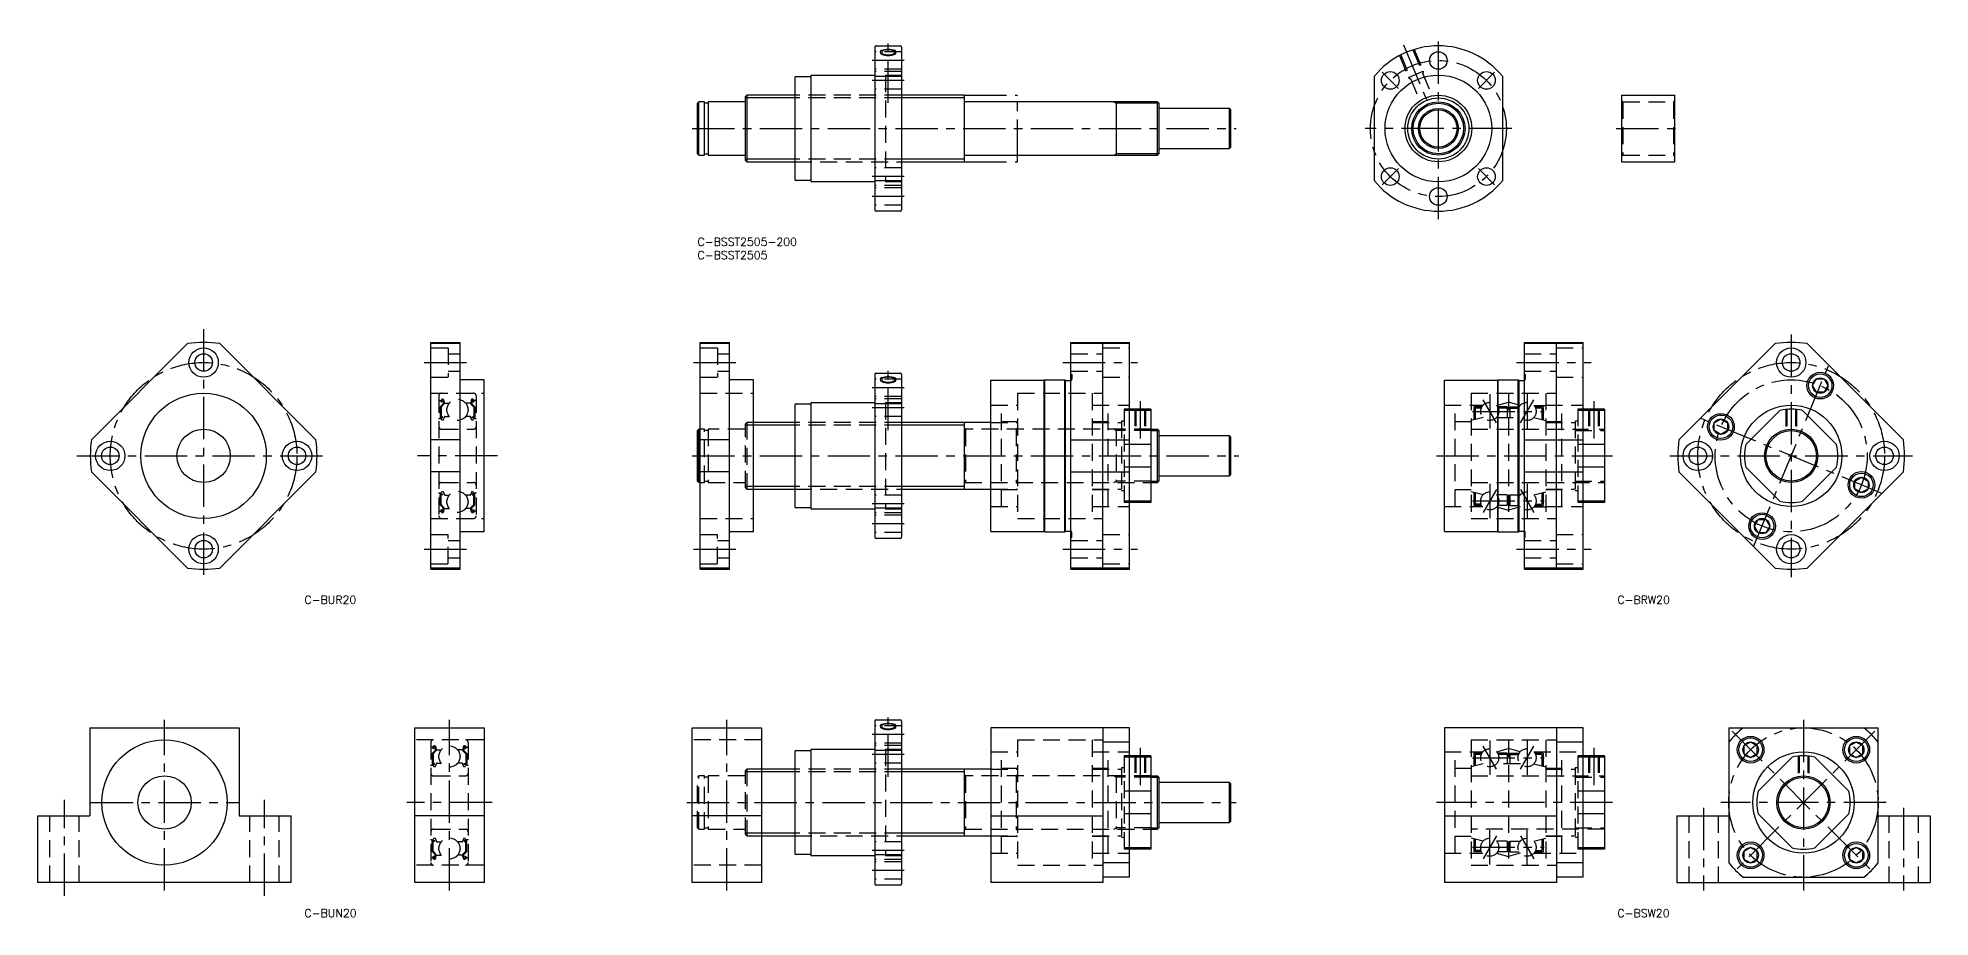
# Model space of a CAD drawing. Extents: x -247 to 462, y -255 to 75.
import ezdxf

# ---------------------------------------------------------------- set-up
doc = ezdxf.new("R2010")
doc.units = 0
doc.header["$LTSCALE"] = 0.5
for name, pattern in [('CENTER', [50.8, 31.75, -6.35, 6.35, -6.35]), ('DASHED', [19.05, 12.7, -6.35]), ('PHANTOM', [63.5, 31.75, -6.35, 6.35, -6.35, 6.35, -6.35])]:
    doc.linetypes.add(name, pattern=pattern)
for name, color, linetype in [('MSM_CENTER', 1, 'CENTER'), ('MSM_CONTINUOUS', 7, 'CONTINUOUS'), ('MSM_DASHED', 4, 'DASHED'), ('MSM_IMAGINARY', 6, 'PHANTOM'), ('MSM_NARROW', 5, 'CONTINUOUS'), ('MSM_PART_NUMBER', 7, 'CONTINUOUS')]:
    doc.layers.add(name, color=color, linetype=linetype)
doc.styles.get("Standard").update_dxf_attribs({"font": 'txt.shx', "height": 3, "bigfont": 'bigfont.shx'})

# ---------------------------------------------------------------- blocks, each defined once
blk = doc.blocks.new('*U49')
at = {"layer": 'MSM_PART_NUMBER'}
blk.add_text('C-BSST2505-200', height=3, dxfattribs=at).set_placement((0, -3))
blk = doc.blocks.new('*U50')
at = {"layer": 'MSM_PART_NUMBER'}
blk.add_text('C-BSST2505', height=3, dxfattribs=at).set_placement((0, -8))
blk = doc.blocks.new('*U51')
at = {"layer": 'MSM_PART_NUMBER'}
blk.add_text('C-BUR20', height=3, dxfattribs=at).set_placement((-147.36, -137.26))
blk = doc.blocks.new('*U52')
at = {"layer": 'MSM_PART_NUMBER'}
blk.add_text('C-BUN20', height=3, dxfattribs=at).set_placement((-147.36, -254.76))
blk = doc.blocks.new('*U53')
at = {"layer": 'MSM_PART_NUMBER'}
blk.add_text('C-BSW20', height=3, dxfattribs=at).set_placement((344.87, -254.76))
blk = doc.blocks.new('*U54')
at = {"layer": 'MSM_PART_NUMBER'}
blk.add_text('C-BRW20', height=3, dxfattribs=at).set_placement((344.87, -137.26))

msp = doc.modelspace()

# ---------------------------------------------------------------- linework, layer by layer
at = {"layer": 'MSM_CENTER'}
for p, q in [((71.5, 50.62), (71.5, 74)), ((264.74, 72.41), (273.73, 50.7)), ((277.75, 7), (277.75, 75)), ((77.5, 66.5), (65.5, 66.5)), ((77.5, 59.03), (65.5, 59.03)), ((262.76, 55.99), (256.68, 62.07)), ((298.82, 62.07), (292.74, 55.99)), ((-2, 41), (202, 41)), ((305.25, 41), (250.25, 41)), ((344.46, 41), (368.46, 41)), ((77.5, 22.97), (65.5, 22.97)), ((262.76, 26.01), (256.68, 19.93)), ((298.82, 19.93), (292.74, 26.01)), ((77.5, 15.5), (65.5, 15.5)), ((-185.16, -34.26), (-185.16, -129.26)), ((410.03, -36.26), (410.03, -127.26)), ((-102.5, -46.76), (-86.5, -46.76)), ((-1.5, -46.76), (14.5, -46.76)), ((71.5, -72.14), (71.5, -48.76)), ((137, -46.76), (165, -46.76)), ((307, -46.76), (335, -46.76)), ((396.06, -115.48), (423.99, -48.03)), ((77.5, -56.26), (65.5, -56.26)), ((77.5, -63.72), (65.5, -63.72)), ((166, -61.26), (166, -75.3)), ((299.5, -69.41), (294.5, -60.75)), ((297, -58.68), (297, -71.48)), ((308.5, -69.41), (313.5, -60.75)), ((311, -58.68), (311, -71.48)), ((336, -61.26), (336, -75.3)), ((290.6, -65.08), (317.4, -65.08)), ((443.75, -95.72), (376.3, -67.79)), ((-232.66, -81.76), (-137.66, -81.76)), ((-75, -81.76), (-105, -81.76)), ((-2, -81.76), (203, -81.76)), ((277, -81.76), (343, -81.76)), ((364.53, -81.76), (455.53, -81.76)), ((290.6, -98.68), (317.4, -98.68)), ((299.5, -94.35), (294.5, -103.01)), ((297, -92.28), (297, -105.08)), ((308.5, -94.35), (313.5, -103.01)), ((311, -92.28), (311, -105.08)), ((77.5, -99.79), (65.5, -99.79)), ((77.5, -107.26), (65.5, -107.26)), ((-102.5, -116.76), (-86.5, -116.76)), ((-1.5, -116.76), (14.5, -116.76)), ((137, -116.76), (165, -116.76)), ((307, -116.76), (335, -116.76)), ((-199.82, -244.76), (-199.82, -180.76)), ((-93, -244.76), (-93, -180.76)), ((11, -244.76), (11, -180.76)), ((71.5, -202.14), (71.5, -178.76)), ((414.63, -180.76), (414.63, -244.76)), ((77.5, -186.26), (65.5, -186.26)), ((166, -191.26), (166, -205.3)), ((299.5, -199.29), (294.5, -190.63)), ((297, -188.56), (297, -201.36)), ((308.5, -199.29), (313.5, -190.63)), ((311, -188.56), (311, -201.36)), ((336, -191.26), (336, -205.3)), ((387.89, -185.02), (441.37, -238.49)), ((441.37, -185.02), (387.89, -238.49)), ((77.5, -193.72), (65.5, -193.72)), ((290.6, -194.96), (317.4, -194.96)), ((-237.32, -246.76), (-237.32, -210.76)), ((-227.5, -211.76), (-172.15, -211.76)), ((-162.32, -246.76), (-162.32, -210.76)), ((-77, -211.76), (-109, -211.76)), ((-4, -211.76), (202, -211.76)), ((343, -211.76), (277, -211.76)), ((445.63, -211.76), (383.63, -211.76)), ((377.13, -213.76), (377.13, -244.76)), ((452.13, -213.76), (452.13, -244.76)), ((299.5, -224.23), (294.5, -232.89)), ((297, -234.96), (297, -222.16)), ((308.5, -224.23), (313.5, -232.89)), ((311, -234.96), (311, -222.16)), ((77.5, -229.79), (65.5, -229.79)), ((290.6, -228.56), (317.4, -228.56)), ((77.5, -237.26), (65.5, -237.26))]:
    msp.add_line(p, q, dxfattribs=at)
for centre, radius in [((277.75, 41), 25.5), ((-185.16, -81.76), 35), ((410.03, -81.76), 35), ((410.03, -81.76), 28.5), ((414.63, -211.76), 28)]:
    msp.add_circle(centre, radius, dxfattribs=at)
at = {"layer": 'MSM_CONTINUOUS'}
for p, q in [((66.5, 71.5), (66.5, 10.5)), ((67, 72), (76, 72)), ((76.5, 71.5), (76.5, 10.5)), ((36.5, 60), (36.5, 22)), ((37, 60.5), (42.5, 60.5)), ((42.5, 60.7), (42.5, 21.3)), ((42.8, 61), (66.5, 61)), ((66.5, 60.62), (76.5, 60.62)), ((253.75, 21.38), (253.75, 60.62)), ((301.75, 60.62), (301.75, 21.38)), ((0.5, 51), (0, 50.5)), ((0, 31.5), (0, 50.5)), ((2.65, 51), (0.5, 51)), ((0.5, 31), (0.5, 51)), ((2.65, 31), (2.65, 51)), ((4, 50.5), (2.65, 50.5)), ((17.7, 51), (4, 51)), ((4, 51), (4, 31)), ((18.5, 53.5), (18, 53)), ((18, 29), (18, 53)), ((18.5, 53.5), (18.5, 28.5)), ((36.5, 53.5), (18.5, 53.5)), ((100, 53.5), (76.5, 53.5)), ((100, 53.5), (100, 28.5)), ((172.5, 51), (100.3, 51)), ((157, 51), (157, 31)), ((173, 50.5), (172.5, 51)), ((172.5, 31), (172.5, 51)), ((173, 50.5), (173, 31.5)), ((346.46, 53.5), (346.46, 28.5)), ((346.46, 53.5), (366.46, 53.5)), ((366.46, 28.5), (366.46, 53.5)), ((199.5, 48.5), (173, 48.5)), ((200, 48), (199.5, 48.5)), ((199.5, 33.5), (199.5, 48.5)), ((200, 34), (200, 48)), ((0, 31.5), (0.5, 31)), ((0.5, 31), (2.65, 31)), ((2.65, 31.5), (4, 31.5)), ((4, 31), (17.7, 31)), ((18, 29), (18.5, 28.5)), ((18.5, 28.5), (36.5, 28.5)), ((76.5, 28.5), (100, 28.5)), ((100.3, 31), (172.5, 31)), ((172.5, 31), (173, 31.5)), ((173, 33.5), (199.5, 33.5)), ((199.5, 33.5), (200, 34)), ((346.46, 28.5), (366.46, 28.5)), ((42.5, 21.5), (37, 21.5)), ((76.5, 21.38), (66.5, 21.38)), ((66.5, 21), (42.8, 21)), ((76, 10), (67, 10)), ((-191.17, -39.68), (-227.24, -75.75)), ((-179.15, -39.68), (-143.09, -75.75)), ((-100, -124.26), (-100, -39.26)), ((-100, -39.26), (-89, -39.26)), ((-89, -39.68), (-100, -39.68)), ((-89, -124.26), (-89, -39.26)), ((1, -124.26), (1, -39.26)), ((1, -39.26), (12, -39.26)), ((12, -39.68), (1, -39.68)), ((12, -124.26), (12, -39.26)), ((140, -39.26), (162, -39.26)), ((140, -124.26), (140, -39.26)), ((162, -39.68), (140, -39.68)), ((152, -124.26), (152, -39.26)), ((162, -124.26), (162, -39.26)), ((310, -39.26), (332, -39.26)), ((310, -124.26), (310, -39.26)), ((332, -39.68), (310, -39.68)), ((322, -124.26), (322, -39.26)), ((332, -124.26), (332, -39.26)), ((367.95, -75.75), (404.02, -39.68)), ((416.04, -39.68), (452.1, -75.75)), ((-80, -53.26), (-89, -53.26)), ((-80, -110.26), (-80, -53.26)), ((21, -53.26), (12, -53.26)), ((21, -110.26), (21, -53.26)), ((66.5, -51.26), (66.5, -112.26)), ((67, -50.76), (76, -50.76)), ((76.5, -51.26), (76.5, -112.26)), ((110, -53.41), (130, -53.41)), ((110, -110.11), (110, -53.41)), ((130.15, -53.26), (130, -53.41)), ((130, -110.11), (130, -53.41)), ((130.15, -53.26), (137.7, -53.26)), ((130.15, -110.26), (130.15, -53.26)), ((137.7, -53.26), (138, -53.56)), ((137.7, -110.26), (137.7, -53.26)), ((138, -53.56), (139.8, -53.56)), ((138, -109.96), (138, -53.56)), ((280, -53.41), (300, -53.41)), ((280, -110.11), (280, -53.41)), ((300.15, -53.26), (300, -53.41)), ((300, -110.11), (300, -53.41)), ((300.15, -53.26), (307.7, -53.26)), ((300.15, -110.26), (300.15, -53.26)), ((307.7, -53.26), (308, -53.56)), ((307.7, -110.26), (307.7, -53.26)), ((308, -53.56), (309.8, -53.56)), ((308, -109.96), (308, -53.56)), ((418.05, -55.43), (419.49, -52.93)), ((419.49, -57.93), (418.05, -55.43)), ((419.49, -52.93), (422.38, -52.93)), ((422.38, -52.93), (423.82, -55.43)), ((423.82, -55.43), (422.38, -57.93)), ((36.5, -62.76), (36.5, -100.76)), ((37, -62.26), (42.5, -62.26)), ((42.5, -62.06), (42.5, -101.46)), ((42.8, -61.76), (66.5, -61.76)), ((66.5, -62.13), (76.5, -62.13)), ((422.38, -57.93), (419.49, -57.93)), ((36.5, -69.26), (21, -69.26)), ((110, -69.26), (76.5, -69.26)), ((100, -69.26), (100, -94.26)), ((170, -64.26), (162, -64.26)), ((170, -64.78), (162, -64.78)), ((170, -64.26), (170, -99.26)), ((340, -64.26), (332, -64.26)), ((340, -64.78), (332, -64.78)), ((340, -64.26), (340, -99.26)), ((381.2, -69.41), (383.7, -67.96)), ((381.2, -72.29), (381.2, -69.41)), ((383.7, -67.96), (386.2, -69.41)), ((386.2, -69.41), (386.2, -72.29)), ((393.05, -77.52), (405.79, -64.78)), ((414.26, -64.78), (427.01, -77.52)), ((-89, -75.75), (-100, -75.75)), ((0.5, -71.76), (0, -72.26)), ((0, -91.26), (0, -72.26)), ((0.5, -91.76), (0.5, -71.76)), ((1, -71.76), (0.5, -71.76)), ((12, -75.75), (1, -75.75)), ((140, -75.75), (162, -75.75)), ((170, -77.52), (162, -77.52)), ((170, -71.76), (172.5, -71.76)), ((173, -72.26), (172.5, -71.76)), ((172.5, -91.76), (172.5, -71.76)), ((173, -72.26), (173, -91.26)), ((199.5, -74.26), (173, -74.26)), ((200, -74.76), (199.5, -74.26)), ((199.5, -89.26), (199.5, -74.26)), ((200, -88.76), (200, -74.76)), ((310, -75.75), (332, -75.75)), ((340, -77.52), (332, -77.52)), ((383.7, -73.74), (381.2, -72.29)), ((386.2, -72.29), (383.7, -73.74)), ((-227.24, -87.77), (-191.17, -123.83)), ((-143.09, -87.77), (-179.15, -123.83)), ((-89, -87.77), (-100, -87.77)), ((0, -91.26), (0.5, -91.76)), ((1, -91.76), (0.5, -91.76)), ((12, -87.77), (1, -87.77)), ((140, -87.77), (162, -87.77)), ((170, -85.99), (162, -85.99)), ((170, -91.76), (172.5, -91.76)), ((172.5, -91.76), (173, -91.26)), ((173, -89.26), (199.5, -89.26)), ((199.5, -89.26), (200, -88.76)), ((310, -87.77), (332, -87.77)), ((340, -85.99), (332, -85.99)), ((404.02, -123.83), (367.95, -87.77)), ((393.05, -85.99), (405.79, -98.74)), ((414.26, -98.74), (427.01, -85.99)), ((452.1, -87.77), (416.04, -123.83)), ((433.86, -91.22), (436.36, -89.78)), ((433.86, -94.11), (433.86, -91.22)), ((436.36, -89.78), (438.86, -91.22)), ((438.86, -91.22), (438.86, -94.11)), ((21, -94.26), (36.5, -94.26)), ((76.5, -94.26), (110, -94.26)), ((170, -98.74), (162, -98.74)), ((170, -99.26), (162, -99.26)), ((340, -98.74), (332, -98.74)), ((340, -99.26), (332, -99.26)), ((436.36, -95.55), (433.86, -94.11)), ((438.86, -94.11), (436.36, -95.55)), ((42.5, -101.26), (37, -101.26)), ((66.5, -101.76), (42.8, -101.76)), ((76.5, -101.38), (66.5, -101.38)), ((396.23, -108.09), (397.68, -105.59)), ((397.68, -105.59), (400.56, -105.59)), ((400.56, -105.59), (402.01, -108.09)), ((-80, -110.26), (-89, -110.26)), ((21, -110.26), (12, -110.26)), ((76, -112.76), (67, -112.76)), ((110, -110.11), (130, -110.11)), ((130.15, -110.26), (130, -110.11)), ((130.15, -110.26), (137.7, -110.26)), ((137.7, -110.26), (138, -109.96)), ((138, -109.96), (139.8, -109.96)), ((280, -110.11), (300, -110.11)), ((300.15, -110.26), (300, -110.11)), ((300.15, -110.26), (307.7, -110.26)), ((307.7, -110.26), (308, -109.96)), ((308, -109.96), (309.8, -109.96)), ((397.68, -110.59), (396.23, -108.09)), ((400.56, -110.59), (397.68, -110.59)), ((402.01, -108.09), (400.56, -110.59)), ((-89, -123.83), (-100, -123.83)), ((-100, -124.26), (-89, -124.26)), ((12, -123.83), (1, -123.83)), ((1, -124.26), (12, -124.26)), ((162, -123.83), (140, -123.83)), ((140, -124.26), (162, -124.26)), ((332, -123.83), (310, -123.83)), ((310, -124.26), (332, -124.26)), ((-227.82, -183.76), (-227.82, -216.76)), ((-227.82, -183.76), (-171.82, -183.76)), ((-171.82, -183.76), (-171.82, -216.76)), ((-106, -241.76), (-106, -183.76)), ((-106, -183.76), (-80, -183.76)), ((-80, -183.76), (-80, -241.76)), ((-2, -241.76), (-2, -183.76)), ((-2, -183.76), (24, -183.76)), ((24, -183.76), (24, -241.76)), ((66.5, -181.26), (66.5, -242.26)), ((67, -180.76), (76, -180.76)), ((76.5, -181.26), (76.5, -242.26)), ((110, -183.76), (110, -241.76)), ((162, -183.76), (110, -183.76)), ((152, -183.76), (152, -241.76)), ((162, -239.76), (162, -183.76)), ((280, -183.76), (280, -241.76)), ((332, -183.76), (280, -183.76)), ((322, -183.76), (322, -241.76)), ((332, -239.76), (332, -183.76)), ((386.63, -183.76), (442.63, -183.76)), ((386.63, -183.76), (386.63, -234.38)), ((442.63, -234.38), (442.63, -183.76)), ((162, -189.13), (152, -189.13)), ((332, -189.13), (322, -189.13)), ((394.83, -189.07), (392.33, -190.51)), ((392.33, -190.51), (392.33, -193.4)), ((397.33, -190.51), (394.83, -189.07)), ((397.33, -193.4), (397.33, -190.51)), ((434.43, -189.07), (431.93, -190.51)), ((431.93, -190.51), (431.93, -193.4)), ((436.93, -190.51), (434.43, -189.07)), ((436.93, -193.4), (436.93, -190.51)), ((36.5, -192.76), (36.5, -230.76)), ((37, -192.26), (42.5, -192.26)), ((42.5, -192.06), (42.5, -231.46)), ((42.8, -191.76), (66.5, -191.76)), ((66.5, -192.13), (76.5, -192.13)), ((170, -194.26), (162, -194.26)), ((170, -194.78), (162, -194.78)), ((170, -194.26), (170, -229.26)), ((340, -194.26), (332, -194.26)), ((340, -194.78), (332, -194.78)), ((340, -194.26), (340, -229.26)), ((392.33, -193.4), (394.83, -194.84)), ((394.83, -194.84), (397.33, -193.4)), ((397.65, -207.52), (410.4, -194.78)), ((418.86, -194.78), (431.61, -207.52)), ((431.93, -193.4), (434.43, -194.84)), ((434.43, -194.84), (436.93, -193.4)), ((36.5, -199.26), (24, -199.26)), ((110, -199.26), (76.5, -199.26)), ((100, -199.26), (100, -224.26)), ((170, -201.76), (172.5, -201.76)), ((173, -202.26), (172.5, -201.76)), ((172.5, -221.76), (172.5, -201.76)), ((173, -202.26), (173, -221.26)), ((199.5, -204.26), (173, -204.26)), ((200, -204.76), (199.5, -204.26)), ((199.5, -219.26), (199.5, -204.26)), ((200, -218.76), (200, -204.76)), ((170, -207.52), (162, -207.52)), ((340, -207.52), (332, -207.52)), ((-247.32, -241.76), (-247.32, -216.76)), ((-247.32, -216.76), (-227.82, -216.76)), ((-171.82, -216.76), (-152.32, -216.76)), ((-152.32, -241.76), (-152.32, -216.76)), ((-80, -216.76), (-106, -216.76)), ((24, -216.76), (-2, -216.76)), ((110, -216.76), (152, -216.76)), ((170, -215.99), (162, -215.99)), ((173, -219.26), (199.5, -219.26)), ((199.5, -219.26), (200, -218.76)), ((280, -216.76), (322, -216.76)), ((340, -215.99), (332, -215.99)), ((367.13, -216.76), (386.63, -216.76)), ((367.13, -216.76), (367.13, -241.76)), ((397.65, -215.99), (410.4, -228.74)), ((418.86, -228.74), (431.61, -215.99)), ((442.63, -216.76), (462.13, -216.76)), ((462.13, -216.76), (462.13, -241.76)), ((24, -224.26), (36.5, -224.26)), ((76.5, -224.26), (110, -224.26)), ((170, -221.76), (172.5, -221.76)), ((172.5, -221.76), (173, -221.26)), ((42.5, -231.26), (37, -231.26)), ((66.5, -231.76), (42.8, -231.76)), ((76.5, -231.38), (66.5, -231.38)), ((170, -228.74), (162, -228.74)), ((170, -229.26), (162, -229.26)), ((340, -228.74), (332, -228.74)), ((340, -229.26), (332, -229.26)), ((394.83, -228.67), (392.33, -230.11)), ((392.33, -230.11), (392.33, -233)), ((392.33, -233), (394.83, -234.44)), ((397.33, -230.11), (394.83, -228.67)), ((394.83, -234.44), (397.33, -233)), ((397.33, -233), (397.33, -230.11)), ((434.43, -228.67), (431.93, -230.11)), ((431.93, -230.11), (431.93, -233)), ((431.93, -233), (434.43, -234.44)), ((436.93, -230.11), (434.43, -228.67)), ((434.43, -234.44), (436.93, -233)), ((436.93, -233), (436.93, -230.11)), ((162, -234.38), (152, -234.38)), ((162, -239.76), (152, -239.76)), ((332, -234.38), (322, -234.38)), ((332, -239.76), (322, -239.76)), ((392, -239.76), (437.26, -239.76)), ((-152.32, -241.76), (-247.32, -241.76)), ((-80, -241.76), (-106, -241.76)), ((24, -241.76), (-2, -241.76)), ((76, -242.76), (67, -242.76)), ((152, -241.76), (110, -241.76)), ((322, -241.76), (280, -241.76)), ((367.13, -241.76), (462.13, -241.76))]:
    msp.add_line(p, q, dxfattribs=at)
for centre, radius in [((277.75, 66.5), 3.3), ((259.72, 59.03), 3.3), ((277.75, 41), 20), ((295.78, 59.03), 3.3), ((277.75, 41), 12.5), ((277.75, 41), 10), ((277.75, 41), 7.5), ((277.75, 41), 7), ((259.72, 22.97), 3.3), ((295.78, 22.97), 3.3), ((277.75, 15.5), 3.3), ((-185.16, -46.76), 5.5), ((410.03, -46.76), 5.5), ((-185.16, -46.76), 3.3), ((410.03, -46.76), 3.3), ((420.93, -55.43), 5), ((420.93, -55.43), 4.4), ((420.93, -55.43), 2.89), ((-185.16, -81.76), 23.5), ((410.03, -81.76), 19), ((383.7, -70.85), 5), ((383.7, -70.85), 4.4), ((383.7, -70.85), 2.89), ((-220.16, -81.76), 5.5), ((-185.16, -81.76), 10), ((-150.16, -81.76), 5.5), ((375.03, -81.76), 5.5), ((410.03, -81.76), 9.46), ((445.03, -81.76), 5.5), ((-220.16, -81.76), 3.3), ((-150.16, -81.76), 3.3), ((375.03, -81.76), 3.3), ((445.03, -81.76), 3.3), ((436.36, -92.66), 5), ((436.36, -92.66), 4.4), ((436.36, -92.66), 2.89), ((399.12, -108.09), 5), ((399.12, -108.09), 4.4), ((399.12, -108.09), 2.89), ((-185.16, -116.76), 5.5), ((-185.16, -116.76), 3.3), ((410.03, -116.76), 5.5), ((410.03, -116.76), 3.3), ((-199.82, -211.76), 23.5), ((394.83, -191.96), 5), ((394.83, -191.96), 4.4), ((394.83, -191.96), 2.89), ((434.43, -191.96), 5), ((434.43, -191.96), 4.4), ((434.43, -191.96), 2.89), ((414.63, -211.76), 19), ((-199.82, -211.76), 10), ((414.63, -211.76), 9.46), ((394.83, -231.55), 5), ((434.43, -231.55), 5), ((394.83, -231.55), 4.4), ((394.83, -231.55), 2.89), ((434.43, -231.55), 4.4), ((434.43, -231.55), 2.89)]:
    msp.add_circle(centre, radius, dxfattribs=at)
for centre, radius, start, end in [((67, 71.5), 0.5, 90, 180), ((76, 71.5), 0.5, 0, 90), ((277.75, 41), 31, 39.26803, 140.73197), ((69.56, 69.64), 0.52, 109.34948, 180), ((69.73, 69.64), 0.684, 180, 247.86532), ((71.5, 64.12), 6.37, 70.65052, 109.34948), ((71.5, 74), 5.39, 247.86532, 292.13468), ((73.27, 69.64), 0.684, 292.13468, 360), ((73.44, 69.64), 0.52, 0, 70.65052), ((37, 60), 0.5, 90, 180), ((42.8, 60.7), 0.3, 90, 180), ((17.7, 51.3), 0.3, 270, 0), ((100.3, 51.3), 0.3, 180, 270), ((17.7, 30.7), 0.3, 0, 90), ((100.3, 30.7), 0.3, 90, 180), ((37, 22), 0.5, 180, 270), ((42.8, 21.3), 0.3, 180, 270), ((277.75, 41), 31, 219.26803, 320.73197), ((67, 10.5), 0.5, 180, 270), ((76, 10.5), 0.5, 270, 0), ((-185.16, -81.76), 42.5, 81.8699, 98.1301), ((410.03, -81.76), 42.5, 81.8699, 98.1301), ((67, -51.26), 0.5, 90, 180), ((69.56, -53.12), 0.52, 109.34948, 180), ((69.73, -53.12), 0.684, 180, 247.86532), ((71.5, -58.64), 6.37, 70.65052, 109.34948), ((71.5, -48.75), 5.39, 247.86532, 292.13468), ((73.27, -53.12), 0.684, 292.13468, 360), ((73.44, -53.12), 0.52, 0, 70.65052), ((76, -51.26), 0.5, 0, 90), ((139.8, -53.06), 0.5, 270, 293.57818), ((309.8, -53.06), 0.5, 270, 293.57818), ((37, -62.76), 0.5, 90, 180), ((42.8, -62.06), 0.3, 90, 180), ((410.03, -81.76), 17.5, 76.00272, 103.99728), ((-185.16, -81.76), 42.5, 171.8699, 188.1301), ((-185.16, -81.76), 42.5, 351.8699, 8.1301), ((410.03, -81.76), 42.5, 171.8699, 188.1301), ((410.03, -81.76), 17.5, 166.00272, 193.99728), ((410.03, -81.76), 17.5, 346.00272, 13.99728), ((410.03, -81.76), 42.5, 351.8699, 8.1301), ((410.03, -81.76), 17.5, 256.00272, 283.99728), ((37, -100.76), 0.5, 180, 270), ((42.8, -101.46), 0.3, 180, 270), ((67, -112.26), 0.5, 180, 270), ((76, -112.26), 0.5, 270, 0), ((139.8, -110.46), 0.5, 66.42182, 90), ((309.8, -110.46), 0.5, 66.42182, 90), ((-185.16, -81.76), 42.5, 261.8699, 278.1301), ((410.03, -81.76), 42.5, 261.8699, 278.1301), ((67, -181.26), 0.5, 90, 180), ((69.56, -183.12), 0.52, 109.34948, 180), ((69.73, -183.12), 0.684, 180, 247.86532), ((71.5, -188.64), 6.37, 70.65052, 109.34948), ((71.5, -178.75), 5.39, 247.86532, 292.13468), ((73.27, -183.12), 0.684, 292.13468, 360), ((73.44, -183.12), 0.52, 0, 70.65052), ((76, -181.26), 0.5, 0, 90), ((414.63, -211.76), 36, 128.94244, 141.05756), ((414.63, -211.76), 36, 38.94244, 51.05756), ((37, -192.76), 0.5, 90, 180), ((42.8, -192.06), 0.3, 90, 180), ((414.63, -211.76), 17.5, 76.00272, 103.99728), ((414.63, -211.76), 17.5, 166.00272, 193.99728), ((414.63, -211.76), 17.5, 346.00272, 13.99728), ((37, -230.76), 0.5, 180, 270), ((42.8, -231.46), 0.3, 180, 270), ((414.63, -211.76), 17.5, 256.00272, 283.99728), ((414.63, -211.76), 36, 218.94244, 231.05756), ((414.63, -211.76), 36, 308.94244, 321.05756), ((67, -242.26), 0.5, 180, 270), ((76, -242.26), 0.5, 270, 0)]:
    msp.add_arc(centre, radius, start, end, dxfattribs=at)
at = {"layer": 'MSM_DASHED'}
for p, q in [((76.5, 69.8), (66.5, 69.8)), ((263.17, 68.36), (266.56, 60.18)), ((263.65, 68.61), (270.79, 51.38)), ((268.19, 70.49), (275.33, 53.26)), ((268.71, 70.65), (272.1, 62.47)), ((76.5, 63.2), (66.5, 63.2)), ((76.5, 62.33), (66.5, 62.33)), ((70.5, 61), (76.5, 61)), ((70.5, 61), (70.5, 21)), ((266.56, 60.18), (272.1, 62.47)), ((266.56, 60.18), (267.42, 59.52)), ((272.1, 62.47), (271.96, 61.4)), ((76.5, 53.5), (36.5, 53.5)), ((76.5, 52.45), (36.5, 52.45)), ((76.5, 55.73), (66.5, 55.73)), ((346.96, 51), (346.46, 51.5)), ((346.96, 51), (365.96, 51)), ((346.96, 51), (346.96, 31)), ((365.96, 51), (366.46, 51.5)), ((365.96, 51), (365.96, 31)), ((76.5, 29.55), (36.5, 29.55)), ((36.5, 28.5), (76.5, 28.5)), ((346.96, 31), (346.46, 30.5)), ((346.96, 31), (365.96, 31)), ((365.96, 31), (366.46, 30.5)), ((76.5, 26.27), (66.5, 26.27)), ((76.5, 19.67), (66.5, 19.67)), ((76.5, 18.8), (66.5, 18.8)), ((76.5, 21), (70.5, 21)), ((76.5, 12.2), (66.5, 12.2)), ((-100, -41.26), (-93.5, -41.26)), ((-93.5, -41.26), (-93.5, -52.26)), ((1, -41.26), (7.5, -41.26)), ((7.5, -41.26), (7.5, -52.26)), ((152, -41.26), (162, -41.26)), ((322, -41.26), (332, -41.26)), ((-93.5, -43.46), (-89, -43.46)), ((7.5, -43.46), (12, -43.46)), ((140, -43.46), (152, -43.46)), ((310, -43.46), (322, -43.46)), ((-100, -52.26), (-93.5, -52.26)), ((-93.5, -50.06), (-89, -50.06)), ((1, -52.26), (7.5, -52.26)), ((7.5, -50.06), (12, -50.06)), ((76.5, -52.96), (66.5, -52.96)), ((140, -50.06), (152, -50.06)), ((140, -50.96), (140.3, -51.26)), ((140.3, -51.26), (140.3, -53.06)), ((152, -52.26), (162, -52.26)), ((310, -50.06), (322, -50.06)), ((310, -50.96), (310.3, -51.26)), ((310.3, -51.26), (310.3, -53.06)), ((322, -52.26), (332, -52.26)), ((-100, -58.26), (-80, -58.26)), ((-97, -59.26), (-97, -104.26)), ((-96.8, -60.96), (-96.22, -60.96)), ((-95.37, -62.25), (-96.47, -63.35)), ((-96.47, -63.35), (-96.47, -67.16)), ((-96.22, -60.96), (-96, -60.69)), ((-95.95, -61.57), (-96.18, -61.38)), ((-95.07, -62.38), (-96.17, -63.48)), ((-96.17, -63.48), (-96.17, -67.16)), ((-95.99, -61.15), (-95.77, -60.89)), ((-95.76, -61.34), (-95.99, -61.15)), ((-95.95, -61.57), (-95.76, -61.34)), ((-95.42, -61.01), (-95.37, -62.25)), ((-95.12, -60.97), (-95.04, -61.87)), ((-95.07, -61.53), (-95.07, -62.38)), ((-94.84, -62.06), (-93.12, -62.06)), ((-85.16, -62.06), (-86.88, -62.06)), ((-84.88, -60.97), (-84.96, -61.87)), ((-84.93, -61.53), (-84.93, -62.38)), ((-84.93, -62.38), (-83.83, -63.48)), ((-84.58, -61.01), (-84.63, -62.25)), ((-84.63, -62.25), (-83.53, -63.35)), ((-84.24, -61.34), (-84.01, -61.15)), ((-84.05, -61.57), (-84.24, -61.34)), ((-84.01, -61.15), (-84.23, -60.89)), ((-84.05, -61.57), (-83.82, -61.38)), ((-83.78, -60.96), (-84, -60.69)), ((-83.83, -63.48), (-83.83, -67.16)), ((-83.2, -60.96), (-83.78, -60.96)), ((-83.53, -63.35), (-83.53, -67.16)), ((-83, -59.26), (-83, -104.26)), ((1, -58.26), (21, -58.26)), ((76.5, -59.56), (66.5, -59.56)), ((76.5, -60.42), (66.5, -60.42)), ((70.5, -61.76), (76.5, -61.76)), ((70.5, -61.76), (70.5, -101.76)), ((110, -62.76), (120, -62.76)), ((114, -100.76), (114, -62.76)), ((120, -58.26), (152, -58.26)), ((120, -58.26), (120, -105.26)), ((148, -58.26), (148, -105.26)), ((148, -62.76), (162, -62.76)), ((154, -100.76), (154, -62.76)), ((280, -62.76), (290, -62.76)), ((284, -100.76), (284, -62.76)), ((290, -58.26), (322, -58.26)), ((290, -58.26), (290, -105.26)), ((294.41, -62.88), (290, -62.88)), ((291, -63.37), (291, -68.23)), ((294.06, -63.37), (291, -63.37)), ((299.59, -62.88), (304, -61.68)), ((303.5, -63.37), (299.94, -63.37)), ((303.5, -63.37), (303.5, -67.38)), ((304, -58.26), (304, -105.26)), ((308.41, -62.88), (304, -61.68)), ((304.5, -63.37), (304.5, -67.38)), ((304.5, -63.37), (308.06, -63.37)), ((313.59, -62.88), (318, -62.88)), ((317, -63.37), (313.94, -63.37)), ((317, -63.37), (317, -68.23)), ((318, -58.26), (318, -105.26)), ((318, -62.76), (332, -62.76)), ((324, -100.76), (324, -62.76)), ((-96.8, -67.76), (-96.3, -67.76)), ((-96.3, -67.76), (-95.93, -68.13)), ((-95.55, -67.16), (-96.17, -67.16)), ((-96.17, -67.46), (-95.55, -67.46)), ((-95.55, -67.46), (-95.55, -67.16)), ((-95.22, -68.11), (-94.85, -67.09)), ((-94.66, -66.96), (-93.12, -66.96)), ((-85.34, -66.96), (-86.88, -66.96)), ((-84.78, -68.11), (-85.15, -67.09)), ((-84.45, -67.46), (-84.45, -67.16)), ((-84.45, -67.16), (-83.83, -67.16)), ((-83.83, -67.46), (-84.45, -67.46)), ((-83.7, -67.76), (-84.07, -68.13)), ((-83.2, -67.76), (-83.7, -67.76)), ((18.5, -69.26), (18, -69.76)), ((18, -93.76), (18, -69.76)), ((21, -70.3), (18, -70.3)), ((18.5, -69.26), (18.5, -94.26)), ((21, -69.26), (18.5, -69.26)), ((76.5, -69.26), (36.5, -69.26)), ((76.5, -70.3), (36.5, -70.3)), ((76.5, -67.02), (66.5, -67.02)), ((110, -69.26), (120, -69.26)), ((120, -69.01), (114, -69.01)), ((154, -69.01), (148, -69.01)), ((148, -69.26), (159, -69.26)), ((160, -68.76), (159, -68.76)), ((159, -68.76), (159, -94.76)), ((160, -64.26), (160, -99.26)), ((162, -64.26), (160, -64.26)), ((162, -64.78), (160, -64.78)), ((164, -64.26), (164, -71.76)), ((164.38, -64.26), (164.38, -71.76)), ((167.62, -64.26), (167.62, -71.76)), ((168, -64.26), (168, -71.76)), ((290, -69.01), (284, -69.01)), ((294.5, -67.38), (290, -68.48)), ((291.5, -63.87), (291.5, -68.11)), ((293.82, -63.87), (291.5, -63.87)), ((299.5, -67.38), (308.5, -67.38)), ((303.5, -63.87), (300.18, -63.87)), ((304.5, -63.87), (307.82, -63.87)), ((313.5, -67.38), (318, -68.48)), ((316.5, -63.87), (314.18, -63.87)), ((316.5, -63.87), (316.5, -68.11)), ((324, -69.01), (318, -69.01)), ((318, -69.26), (329, -69.26)), ((330, -68.76), (329, -68.76)), ((329, -68.76), (329, -94.76)), ((330, -64.26), (330, -99.26)), ((332, -64.26), (330, -64.26)), ((332, -64.78), (330, -64.78)), ((334, -64.26), (334, -72.3)), ((334.38, -64.26), (334.38, -72.3)), ((337.62, -64.26), (337.62, -72.3)), ((338, -64.26), (338, -72.3)), ((408.03, -64.37), (408.03, -72.51)), ((408.41, -64.33), (408.41, -72.44)), ((411.65, -64.33), (411.65, -72.44)), ((412.03, -64.37), (412.03, -72.51)), ((-96, -71.76), (-84, -71.76)), ((2.65, -71.76), (1, -71.76)), ((2.65, -91.76), (2.65, -71.76)), ((4, -72.26), (2.65, -72.26)), ((17.7, -71.76), (4, -71.76)), ((4, -71.76), (4, -91.76)), ((100.5, -71.76), (100, -71.26)), ((170, -71.76), (100.3, -71.76)), ((100.5, -71.76), (100.5, -91.76)), ((119.5, -71.76), (120, -71.26)), ((119.5, -71.76), (119.5, -91.76)), ((156.06, -71.76), (157, -72.3)), ((157, -71.76), (157, -91.76)), ((170, -72.3), (157, -72.3)), ((162, -77.52), (160, -77.52)), ((290, -71.76), (334, -71.76)), ((329, -72.3), (340, -72.3)), ((332, -77.52), (330, -77.52)), ((338, -71.76), (340, -71.76)), ((-96, -91.76), (-84, -91.76)), ((1, -91.76), (2.65, -91.76)), ((2.65, -91.26), (4, -91.26)), ((4, -91.76), (17.7, -91.76)), ((100.5, -91.76), (100, -92.26)), ((100.3, -91.76), (170, -91.76)), ((119.5, -91.76), (120, -92.26)), ((156.06, -91.76), (157, -91.21)), ((170, -91.21), (157, -91.21)), ((162, -85.99), (160, -85.99)), ((290, -91.76), (340, -91.76)), ((329, -91.21), (340, -91.21)), ((332, -85.99), (330, -85.99)), ((-96.8, -95.76), (-96.3, -95.76)), ((-96.47, -100.16), (-96.47, -96.36)), ((-96.3, -95.76), (-95.93, -95.38)), ((-96.17, -96.06), (-95.55, -96.06)), ((-96.17, -100.04), (-96.17, -96.36)), ((-95.55, -96.36), (-96.17, -96.36)), ((-95.55, -96.06), (-95.55, -96.36)), ((-95.22, -95.4), (-94.85, -96.42)), ((-94.66, -96.56), (-93.12, -96.56)), ((-85.34, -96.56), (-86.88, -96.56)), ((-84.78, -95.4), (-85.15, -96.42)), ((-84.45, -96.06), (-84.45, -96.36)), ((-83.83, -96.06), (-84.45, -96.06)), ((-84.45, -96.36), (-83.83, -96.36)), ((-83.7, -95.76), (-84.07, -95.38)), ((-83.83, -100.04), (-83.83, -96.36)), ((-83.2, -95.76), (-83.7, -95.76)), ((-83.53, -100.16), (-83.53, -96.36)), ((21, -93.21), (18, -93.21)), ((18, -93.76), (18.5, -94.26)), ((18.5, -94.26), (21, -94.26)), ((76.5, -93.21), (36.5, -93.21)), ((36.5, -94.26), (76.5, -94.26)), ((76.5, -96.49), (66.5, -96.49)), ((110, -94.26), (120, -94.26)), ((120, -94.51), (114, -94.51)), ((148, -94.26), (159, -94.26)), ((154, -94.51), (148, -94.51)), ((159, -94.76), (160, -94.76)), ((162, -98.74), (160, -98.74)), ((162, -99.26), (160, -99.26)), ((290, -94.51), (284, -94.51)), ((294.5, -96.38), (290, -95.28)), ((291, -95.52), (291, -100.39)), ((291.5, -95.65), (291.5, -99.89)), ((303.5, -96.38), (299.5, -96.38)), ((303.5, -96.38), (303.5, -100.39)), ((304.5, -96.38), (304.5, -100.39)), ((304.5, -96.38), (308.5, -96.38)), ((313.5, -96.38), (318, -95.28)), ((316.5, -95.65), (316.5, -99.89)), ((317, -95.52), (317, -100.39)), ((318, -94.26), (329, -94.26)), ((324, -94.51), (318, -94.51)), ((329, -94.76), (330, -94.76)), ((332, -98.74), (330, -98.74)), ((332, -99.26), (330, -99.26)), ((-100, -105.26), (-80, -105.26)), ((-96.8, -102.56), (-96.22, -102.56)), ((-95.37, -101.26), (-96.47, -100.16)), ((-96.22, -102.56), (-96, -102.82)), ((-95.95, -101.94), (-96.18, -102.13)), ((-95.07, -101.14), (-96.17, -100.04)), ((-95.76, -102.17), (-95.99, -102.36)), ((-95.99, -102.36), (-95.77, -102.62)), ((-95.95, -101.94), (-95.76, -102.17)), ((-95.42, -102.5), (-95.37, -101.26)), ((-95.12, -102.54), (-95.04, -101.64)), ((-95.07, -101.98), (-95.07, -101.14)), ((-94.84, -101.46), (-93.12, -101.46)), ((-85.16, -101.46), (-86.88, -101.46)), ((-84.88, -102.54), (-84.96, -101.64)), ((-84.93, -101.14), (-83.83, -100.04)), ((-84.93, -101.98), (-84.93, -101.14)), ((-84.63, -101.26), (-83.53, -100.16)), ((-84.58, -102.5), (-84.63, -101.26)), ((-84.05, -101.94), (-84.24, -102.17)), ((-84.24, -102.17), (-84.01, -102.36)), ((-84.01, -102.36), (-84.23, -102.62)), ((-84.05, -101.94), (-83.82, -102.13)), ((-83.78, -102.56), (-84, -102.82)), ((-83.2, -102.56), (-83.78, -102.56)), ((1, -105.26), (21, -105.26)), ((76.5, -103.09), (66.5, -103.09)), ((76.5, -103.96), (66.5, -103.96)), ((76.5, -101.76), (70.5, -101.76)), ((110, -100.76), (120, -100.76)), ((120, -105.26), (152, -105.26)), ((148, -100.76), (162, -100.76)), ((280, -100.76), (290, -100.76)), ((294.41, -100.88), (290, -100.88)), ((290, -105.26), (322, -105.26)), ((294.06, -100.39), (291, -100.39)), ((293.82, -99.89), (291.5, -99.89)), ((299.59, -100.88), (304, -102.08)), ((303.5, -100.39), (299.94, -100.39)), ((308.41, -100.88), (304, -102.08)), ((304.5, -100.39), (308.06, -100.39)), ((313.59, -100.88), (318, -100.88)), ((313.94, -100.39), (317, -100.39)), ((314.18, -99.89), (316.5, -99.89)), ((318, -100.76), (332, -100.76)), ((-100, -111.26), (-93.5, -111.26)), ((-93.5, -122.26), (-93.5, -111.26)), ((-93.5, -113.46), (-89, -113.46)), ((1, -111.26), (7.5, -111.26)), ((7.5, -122.26), (7.5, -111.26)), ((7.5, -113.46), (12, -113.46)), ((76.5, -110.56), (66.5, -110.56)), ((140, -112.56), (140.3, -112.26)), ((140, -113.46), (152, -113.46)), ((140.3, -112.26), (140.3, -110.46)), ((152, -111.26), (162, -111.26)), ((310, -112.56), (310.3, -112.26)), ((310, -113.46), (322, -113.46)), ((310.3, -112.26), (310.3, -110.46)), ((322, -111.26), (332, -111.26)), ((-93.5, -120.06), (-89, -120.06)), ((7.5, -120.06), (12, -120.06)), ((140, -120.06), (152, -120.06)), ((310, -120.06), (322, -120.06)), ((-100, -122.26), (-93.5, -122.26)), ((1, -122.26), (7.5, -122.26)), ((152, -122.26), (162, -122.26)), ((322, -122.26), (332, -122.26)), ((76.5, -182.96), (66.5, -182.96)), ((-80, -188.26), (-106, -188.26)), ((-100, -189.26), (-100, -234.26)), ((-99.8, -190.96), (-99.22, -190.96)), ((-99.22, -190.96), (-99, -190.69)), ((-98.95, -191.57), (-99.18, -191.38)), ((-98.99, -191.15), (-98.77, -190.89)), ((-98.76, -191.34), (-98.99, -191.15)), ((-98.95, -191.57), (-98.76, -191.34)), ((-98.42, -191.01), (-98.37, -192.25)), ((-98.12, -190.97), (-98.04, -191.87)), ((-98.07, -191.53), (-98.07, -192.38)), ((-87.88, -190.97), (-87.96, -191.87)), ((-87.93, -191.53), (-87.93, -192.38)), ((-87.58, -191.01), (-87.63, -192.25)), ((-87.24, -191.34), (-87.01, -191.15)), ((-87.05, -191.57), (-87.24, -191.34)), ((-87.01, -191.15), (-87.23, -190.89)), ((-87.05, -191.57), (-86.82, -191.38)), ((-86.78, -190.96), (-87, -190.69)), ((-86.2, -190.96), (-86.78, -190.96)), ((-86, -189.26), (-86, -234.26)), ((24, -188.26), (-2, -188.26)), ((76.5, -189.56), (66.5, -189.56)), ((76.5, -190.42), (66.5, -190.42)), ((120, -188.26), (152, -188.26)), ((120, -188.26), (120, -235.26)), ((148, -188.26), (148, -235.26)), ((290, -188.26), (322, -188.26)), ((290, -188.26), (290, -235.26)), ((304, -188.26), (304, -235.26)), ((318, -188.26), (318, -235.26)), ((-99.8, -197.76), (-99.3, -197.76)), ((-98.37, -192.25), (-99.47, -193.35)), ((-99.47, -193.35), (-99.47, -197.16)), ((-99.3, -197.76), (-98.93, -198.13)), ((-98.07, -192.38), (-99.17, -193.48)), ((-99.17, -193.48), (-99.17, -197.16)), ((-98.55, -197.16), (-99.17, -197.16)), ((-99.17, -197.46), (-98.55, -197.46)), ((-98.55, -197.46), (-98.55, -197.16)), ((-98.22, -198.11), (-97.85, -197.09)), ((-97.84, -192.06), (-96.12, -192.06)), ((-97.66, -196.96), (-96.12, -196.96)), ((-88.16, -192.06), (-89.88, -192.06)), ((-88.34, -196.96), (-89.88, -196.96)), ((-87.78, -198.11), (-88.15, -197.09)), ((-87.93, -192.38), (-86.83, -193.48)), ((-87.63, -192.25), (-86.53, -193.35)), ((-87.45, -197.46), (-87.45, -197.16)), ((-87.45, -197.16), (-86.83, -197.16)), ((-86.83, -197.46), (-87.45, -197.46)), ((-86.7, -197.76), (-87.07, -198.13)), ((-86.83, -193.48), (-86.83, -197.16)), ((-86.2, -197.76), (-86.7, -197.76)), ((-86.53, -193.35), (-86.53, -197.16)), ((76.5, -197.02), (66.5, -197.02)), ((70.5, -191.76), (76.5, -191.76)), ((70.5, -191.76), (70.5, -231.76)), ((110, -192.76), (120, -192.76)), ((114, -230.76), (114, -192.76)), ((148, -192.76), (162, -192.76)), ((154, -230.76), (154, -192.76)), ((160, -194.26), (160, -229.26)), ((162, -194.26), (160, -194.26)), ((162, -194.78), (160, -194.78)), ((164, -194.26), (164, -201.76)), ((164.38, -194.26), (164.38, -201.76)), ((167.62, -194.26), (167.62, -201.76)), ((168, -194.26), (168, -201.76)), ((280, -192.76), (294.41, -192.76)), ((284, -230.76), (284, -192.76)), ((294.5, -197.26), (290, -198.36)), ((291, -193.25), (291, -198.11)), ((294.06, -193.25), (291, -193.25)), ((291.5, -193.75), (291.5, -197.99)), ((293.82, -193.75), (291.5, -193.75)), ((308.5, -197.26), (299.5, -197.26)), ((299.59, -192.76), (304, -191.56)), ((303.5, -193.25), (299.94, -193.25)), ((303.5, -193.75), (300.18, -193.75)), ((303.5, -193.25), (303.5, -197.26)), ((308.41, -192.76), (304, -191.56)), ((304.5, -193.25), (304.5, -197.26)), ((304.5, -193.25), (308.06, -193.25)), ((304.5, -193.75), (307.82, -193.75)), ((313.5, -197.26), (318, -198.36)), ((313.59, -192.76), (332, -192.76)), ((317, -193.25), (313.94, -193.25)), ((316.5, -193.75), (314.18, -193.75)), ((316.5, -193.75), (316.5, -197.99)), ((317, -193.25), (317, -198.11)), ((324, -230.76), (324, -192.76)), ((330, -194.26), (330, -229.26)), ((332, -194.26), (330, -194.26)), ((332, -194.78), (330, -194.78)), ((334, -194.26), (334, -202.3)), ((334.38, -194.26), (334.38, -202.3)), ((337.62, -194.26), (337.62, -202.3)), ((338, -194.26), (338, -202.3)), ((412.63, -194.37), (412.63, -202.51)), ((413.01, -194.33), (413.01, -202.44)), ((416.25, -194.33), (416.25, -202.44)), ((416.63, -194.37), (416.63, -202.51)), ((-99, -201.76), (-87, -201.76)), ((0.5, -201.76), (0, -202.26)), ((0, -221.26), (0, -202.26)), ((2.65, -201.76), (0.5, -201.76)), ((0.5, -221.76), (0.5, -201.76)), ((2.65, -221.76), (2.65, -201.76)), ((4, -202.26), (2.65, -202.26)), ((17.7, -201.76), (4, -201.76)), ((4, -201.76), (4, -221.76)), ((18.5, -199.26), (18, -199.76)), ((18, -223.76), (18, -199.76)), ((24, -200.3), (18, -200.3)), ((18.5, -199.26), (18.5, -224.26)), ((24, -199.26), (18.5, -199.26)), ((76.5, -199.26), (36.5, -199.26)), ((76.5, -200.3), (36.5, -200.3)), ((100.5, -201.76), (100, -201.26)), ((170, -201.76), (100.3, -201.76)), ((100.5, -201.76), (100.5, -221.76)), ((110, -199.26), (120, -199.26)), ((120, -199.01), (114, -199.01)), ((119.5, -201.76), (120, -201.26)), ((119.5, -201.76), (119.5, -221.76)), ((154, -199.01), (148, -199.01)), ((148, -199.26), (159, -199.26)), ((156.06, -201.76), (157, -202.3)), ((157, -201.76), (157, -221.76)), ((170, -202.3), (157, -202.3)), ((160, -198.76), (159, -198.76)), ((159, -198.76), (159, -224.76)), ((290, -199.01), (284, -199.01)), ((290, -201.76), (334, -201.76)), ((324, -199.01), (318, -199.01)), ((318, -199.26), (329, -199.26)), ((330, -198.76), (329, -198.76)), ((329, -198.76), (329, -224.76)), ((329, -202.3), (340, -202.3)), ((338, -201.76), (340, -201.76)), ((162, -207.52), (160, -207.52)), ((332, -207.52), (330, -207.52)), ((-242.82, -241.76), (-242.82, -216.76)), ((-231.82, -241.76), (-231.82, -216.76)), ((-167.82, -241.76), (-167.82, -216.76)), ((-156.82, -241.76), (-156.82, -216.76)), ((162, -215.99), (160, -215.99)), ((332, -215.99), (330, -215.99)), ((371.63, -216.76), (371.63, -241.76)), ((382.63, -216.76), (382.63, -241.76)), ((446.63, -216.76), (446.63, -241.76)), ((457.63, -216.76), (457.63, -241.76)), ((-99.8, -225.76), (-99.3, -225.76)), ((-99.47, -230.16), (-99.47, -226.36)), ((-99.3, -225.76), (-98.93, -225.38)), ((-99.17, -226.06), (-98.55, -226.06)), ((-99.17, -230.04), (-99.17, -226.36)), ((-98.55, -226.36), (-99.17, -226.36)), ((-99, -221.76), (-87, -221.76)), ((-98.55, -226.06), (-98.55, -226.36)), ((-98.22, -225.4), (-97.85, -226.42)), ((-97.66, -226.56), (-96.12, -226.56)), ((-88.34, -226.56), (-89.88, -226.56)), ((-87.78, -225.4), (-88.15, -226.42)), ((-87.45, -226.06), (-87.45, -226.36)), ((-86.83, -226.06), (-87.45, -226.06)), ((-87.45, -226.36), (-86.83, -226.36)), ((-86.7, -225.76), (-87.07, -225.38)), ((-86.83, -230.04), (-86.83, -226.36)), ((-86.2, -225.76), (-86.7, -225.76)), ((-86.53, -230.16), (-86.53, -226.36)), ((0, -221.26), (0.5, -221.76)), ((0.5, -221.76), (2.65, -221.76)), ((2.65, -221.26), (4, -221.26)), ((4, -221.76), (17.7, -221.76)), ((24, -223.21), (18, -223.21)), ((18, -223.76), (18.5, -224.26)), ((18.5, -224.26), (24, -224.26)), ((76.5, -223.21), (36.5, -223.21)), ((36.5, -224.26), (76.5, -224.26)), ((76.5, -226.49), (66.5, -226.49)), ((100.5, -221.76), (100, -222.26)), ((100.3, -221.76), (170, -221.76)), ((110, -224.26), (120, -224.26)), ((120, -224.51), (114, -224.51)), ((119.5, -221.76), (120, -222.26)), ((148, -224.26), (159, -224.26)), ((154, -224.51), (148, -224.51)), ((156.06, -221.76), (157, -221.21)), ((170, -221.21), (157, -221.21)), ((159, -224.76), (160, -224.76)), ((290, -224.51), (284, -224.51)), ((340, -221.76), (290, -221.76)), ((294.5, -226.26), (290, -225.16)), ((291, -225.4), (291, -230.26)), ((291.5, -225.52), (291.5, -229.76)), ((303.5, -226.26), (299.5, -226.26)), ((303.5, -226.26), (303.5, -230.26)), ((304.5, -226.26), (304.5, -230.26)), ((304.5, -226.26), (308.5, -226.26)), ((313.5, -226.26), (318, -225.16)), ((316.5, -225.52), (316.5, -229.76)), ((317, -225.4), (317, -230.26)), ((318, -224.26), (329, -224.26)), ((324, -224.51), (318, -224.51)), ((329, -221.21), (340, -221.21)), ((329, -224.76), (330, -224.76)), ((-99.8, -232.56), (-99.22, -232.56)), ((-98.37, -231.26), (-99.47, -230.16)), ((-99.22, -232.56), (-99, -232.82)), ((-98.95, -231.94), (-99.18, -232.13)), ((-98.07, -231.14), (-99.17, -230.04)), ((-98.76, -232.17), (-98.99, -232.36)), ((-98.99, -232.36), (-98.77, -232.62)), ((-98.95, -231.94), (-98.76, -232.17)), ((-98.42, -232.5), (-98.37, -231.26)), ((-98.12, -232.54), (-98.04, -231.64)), ((-98.07, -231.98), (-98.07, -231.14)), ((-97.84, -231.46), (-96.12, -231.46)), ((-88.16, -231.46), (-89.88, -231.46)), ((-87.88, -232.54), (-87.96, -231.64)), ((-87.93, -231.14), (-86.83, -230.04)), ((-87.93, -231.98), (-87.93, -231.14)), ((-87.63, -231.26), (-86.53, -230.16)), ((-87.58, -232.5), (-87.63, -231.26)), ((-87.05, -231.94), (-87.24, -232.17)), ((-87.24, -232.17), (-87.01, -232.36)), ((-87.01, -232.36), (-87.23, -232.62)), ((-87.05, -231.94), (-86.82, -232.13)), ((-86.78, -232.56), (-87, -232.82)), ((-86.2, -232.56), (-86.78, -232.56)), ((76.5, -233.09), (66.5, -233.09)), ((76.5, -233.96), (66.5, -233.96)), ((76.5, -231.76), (70.5, -231.76)), ((110, -230.76), (120, -230.76)), ((148, -230.76), (162, -230.76)), ((162, -228.74), (160, -228.74)), ((162, -229.26), (160, -229.26)), ((280, -230.76), (294.41, -230.76)), ((294.06, -230.26), (291, -230.26)), ((293.82, -229.76), (291.5, -229.76)), ((299.59, -230.76), (304, -231.96)), ((303.5, -230.26), (299.94, -230.26)), ((308.41, -230.76), (304, -231.96)), ((304.5, -230.26), (308.06, -230.26)), ((313.59, -230.76), (332, -230.76)), ((313.94, -230.26), (317, -230.26)), ((314.18, -229.76), (316.5, -229.76)), ((332, -228.74), (330, -228.74)), ((332, -229.26), (330, -229.26)), ((-80, -235.26), (-106, -235.26)), ((24, -235.26), (-2, -235.26)), ((76.5, -240.56), (66.5, -240.56)), ((120, -235.26), (152, -235.26)), ((290, -235.26), (322, -235.26))]:
    msp.add_line(p, q, dxfattribs=at)
for centre, radius in [((-90, -64.51), 3.97), ((297, -65.08), 3.4), ((311, -65.08), 3.4), ((-90, -99.01), 3.97), ((297, -98.68), 3.4), ((311, -98.68), 3.4), ((-93, -194.51), 3.97), ((297, -194.96), 3.4), ((311, -194.96), 3.4), ((-93, -229.01), 3.97), ((297, -228.56), 3.4), ((311, -228.56), 3.4)]:
    msp.add_circle(centre, radius, dxfattribs=at)
for centre, radius, start, end in [((139.8, -53.06), 0.5, 293.57818, 0), ((309.8, -53.06), 0.5, 293.57818, 0), ((-96, -59.26), 1, 90, 180), ((-96.8, -60.76), 0.2, 180, 270), ((-95.99, -61.15), 0.3, 139.90979, 229.99628), ((-95.62, -61.02), 0.5, 4.98705, 139.90979), ((-95.62, -61.02), 0.2, 2.37537, 139.99223), ((-94.84, -61.86), 0.2, 184.98705, 270), ((-85.16, -61.86), 0.2, 270, 355.01295), ((-84.38, -61.02), 0.5, 40.09021, 175.01295), ((-84.38, -61.02), 0.2, 40.00777, 177.62463), ((-84, -59.26), 1, 0, 90), ((-84.01, -61.15), 0.3, 310.00372, 40.09021), ((-83.2, -60.76), 0.2, 270, 0), ((-96.8, -67.96), 0.2, 90, 180), ((-96, -70.76), 1, 180, 270), ((-96.17, -67.16), 0.3, 180, 270), ((-95.5, -67.71), 0.6, 225, 272.80484), ((-95.5, -68.01), 0.3, 265.5374, 340.02987), ((-94.66, -67.16), 0.2, 90, 160.02987), ((-85.34, -67.16), 0.2, 19.97013, 90), ((-84.5, -68.01), 0.3, 199.97013, 274.4626), ((-84.5, -67.71), 0.6, 267.19516, 315), ((-84, -70.76), 1, 270, 0), ((-83.83, -67.16), 0.3, 270, 0), ((-83.2, -67.96), 0.2, 0, 90), ((17.7, -71.46), 0.3, 270, 0), ((100.3, -71.46), 0.3, 180, 270), ((-96, -92.76), 1, 90, 180), ((-84, -92.76), 1, 0, 90), ((17.7, -92.06), 0.3, 0, 90), ((100.3, -92.06), 0.3, 90, 180), ((-96.8, -95.56), 0.2, 180, 270), ((-96.17, -96.36), 0.3, 90, 180), ((-95.5, -95.81), 0.6, 87.19516, 135), ((-95.5, -95.51), 0.3, 19.97013, 94.4626), ((-94.66, -96.36), 0.2, 199.97013, 270), ((-85.34, -96.36), 0.2, 270, 340.02987), ((-84.5, -95.51), 0.3, 85.5374, 160.02987), ((-84.5, -95.81), 0.6, 45, 92.80484), ((-83.83, -96.36), 0.3, 0, 90), ((-83.2, -95.56), 0.2, 270, 0), ((-96.8, -102.76), 0.2, 90, 180), ((-96, -104.26), 1, 180, 270), ((-95.99, -102.36), 0.3, 130.00372, 220.09021), ((-95.62, -102.5), 0.5, 220.09021, 355.01295), ((-95.62, -102.49), 0.2, 220.00777, 357.62463), ((-94.84, -101.66), 0.2, 90, 175.01295), ((-85.16, -101.66), 0.2, 4.98705, 90), ((-84.38, -102.5), 0.5, 184.98705, 319.90979), ((-84.38, -102.49), 0.2, 182.37537, 319.99223), ((-84, -104.26), 1, 270, 0), ((-84.01, -102.36), 0.3, 319.90979, 49.99628), ((-83.2, -102.76), 0.2, 0, 90), ((139.8, -110.46), 0.5, 0, 66.42182), ((309.8, -110.46), 0.5, 0, 66.42182), ((-99, -189.26), 1, 90, 180), ((-99.8, -190.76), 0.2, 180, 270), ((-98.99, -191.15), 0.3, 139.90979, 229.99628), ((-98.62, -191.02), 0.5, 4.98705, 139.90979), ((-98.62, -191.02), 0.2, 2.37537, 139.99223), ((-87.38, -191.02), 0.5, 40.09021, 175.01295), ((-87.38, -191.02), 0.2, 40.00777, 177.62463), ((-87, -189.26), 1, 0, 90), ((-87.01, -191.15), 0.3, 310.00372, 40.09021), ((-86.2, -190.76), 0.2, 270, 0), ((-99.8, -197.96), 0.2, 90, 180), ((-99.17, -197.16), 0.3, 180, 270), ((-98.5, -197.71), 0.6, 225, 272.80484), ((-98.5, -198.01), 0.3, 265.5374, 340.02987), ((-97.84, -191.86), 0.2, 184.98705, 270), ((-97.66, -197.16), 0.2, 90, 160.02987), ((-88.34, -197.16), 0.2, 19.97013, 90), ((-88.16, -191.86), 0.2, 270, 355.01295), ((-87.5, -198.01), 0.3, 199.97013, 274.4626), ((-87.5, -197.71), 0.6, 267.19516, 315), ((-86.83, -197.16), 0.3, 270, 0), ((-86.2, -197.96), 0.2, 0, 90), ((-99, -200.76), 1, 180, 270), ((-87, -200.76), 1, 270, 0), ((17.7, -201.46), 0.3, 270, 0), ((100.3, -201.46), 0.3, 180, 270), ((-99, -222.76), 1, 90, 180), ((-99.8, -225.56), 0.2, 180, 270), ((-99.17, -226.36), 0.3, 90, 180), ((-98.5, -225.81), 0.6, 87.19516, 135), ((-98.5, -225.51), 0.3, 19.97013, 94.4626), ((-97.66, -226.36), 0.2, 199.97013, 270), ((-88.34, -226.36), 0.2, 270, 340.02987), ((-87.5, -225.51), 0.3, 85.5374, 160.02987), ((-87.5, -225.81), 0.6, 45, 92.80484), ((-87, -222.76), 1, 0, 90), ((-86.83, -226.36), 0.3, 0, 90), ((-86.2, -225.56), 0.2, 270, 0), ((17.7, -222.06), 0.3, 0, 90), ((100.3, -222.06), 0.3, 90, 180), ((-99.8, -232.76), 0.2, 90, 180), ((-98.99, -232.36), 0.3, 130.00372, 220.09021), ((-98.62, -232.5), 0.5, 220.09021, 355.01295), ((-98.62, -232.49), 0.2, 220.00777, 357.62463), ((-97.84, -231.66), 0.2, 90, 175.01295), ((-88.16, -231.66), 0.2, 4.98705, 90), ((-87.38, -232.5), 0.5, 184.98705, 319.90979), ((-87.38, -232.49), 0.2, 182.37537, 319.99223), ((-87.01, -232.36), 0.3, 319.90979, 49.99628), ((-86.2, -232.76), 0.2, 0, 90), ((-99, -234.26), 1, 180, 270), ((-87, -234.26), 1, 270, 0)]:
    msp.add_arc(centre, radius, start, end, dxfattribs=at)
at = {"layer": 'MSM_IMAGINARY'}
for p, q in [((100, 53.5), (120, 53.5)), ((120, 28.5), (120, 53.5)), ((100, 28.5), (120, 28.5))]:
    msp.add_line(p, q, dxfattribs=at)
at = {"layer": 'MSM_NARROW'}
for p, q in [((36.5, 52.45), (18, 52.45)), ((100, 52.45), (76.5, 52.45)), ((156.06, 51), (157, 50.46)), ((173, 50.46), (157, 50.46)), ((36.5, 29.55), (18, 29.55)), ((100, 29.55), (76.5, 29.55)), ((156.06, 31), (157, 31.54)), ((173, 31.54), (157, 31.54)), ((36.5, -70.3), (21, -70.3)), ((100, -70.3), (76.5, -70.3)), ((170, -72.3), (173, -72.3)), ((170, -91.21), (173, -91.21)), ((36.5, -93.21), (21, -93.21)), ((100, -93.21), (76.5, -93.21)), ((36.5, -200.3), (24, -200.3)), ((100, -200.3), (76.5, -200.3)), ((170, -202.3), (173, -202.3)), ((36.5, -223.21), (24, -223.21)), ((100, -223.21), (76.5, -223.21)), ((170, -221.21), (173, -221.21))]:
    msp.add_line(p, q, dxfattribs=at)
for centre, radius in [((277.75, 41), 11.45), ((277.75, 41), 9.46), ((410.03, -81.76), 10), ((414.63, -211.76), 10)]:
    msp.add_circle(centre, radius, dxfattribs=at)
for centre, radius, start, end in [((69.13, 69.64), 0.627, 108.50641, 180), ((69.37, 69.64), 0.869, 180, 248.05471), ((71.5, 62.55), 8.1, 71.49359, 108.50641), ((71.5, 74.93), 6.57, 248.05471, 291.94529), ((73.63, 69.64), 0.869, 291.94529, 0), ((73.87, 69.64), 0.627, 0, 71.49359), ((69.13, -53.12), 0.627, 108.50641, 180), ((69.37, -53.12), 0.869, 180, 248.05471), ((71.5, -60.2), 8.1, 71.49359, 108.50641), ((71.5, -47.83), 6.57, 248.05471, 291.94529), ((73.63, -53.12), 0.869, 291.94529, 0), ((73.87, -53.12), 0.627, 0, 71.49359), ((69.13, -183.12), 0.627, 108.50641, 180), ((69.37, -183.12), 0.869, 180, 248.05471), ((71.5, -190.2), 8.1, 71.49359, 108.50641), ((71.5, -177.83), 6.57, 248.05471, 291.94529), ((73.63, -183.12), 0.869, 291.94529, 0), ((73.87, -183.12), 0.627, 0, 71.49359)]:
    msp.add_arc(centre, radius, start, end, dxfattribs=at)

# ---------------------------------------------------------------- block references
at = {"layer": 'MSM_CONTINUOUS'}
for name in ['*U49', '*U50', '*U51', '*U54', '*U52', '*U53']:
    msp.add_blockref(name, (0, 0), dxfattribs=at)

doc.saveas('drawing.dxf')
